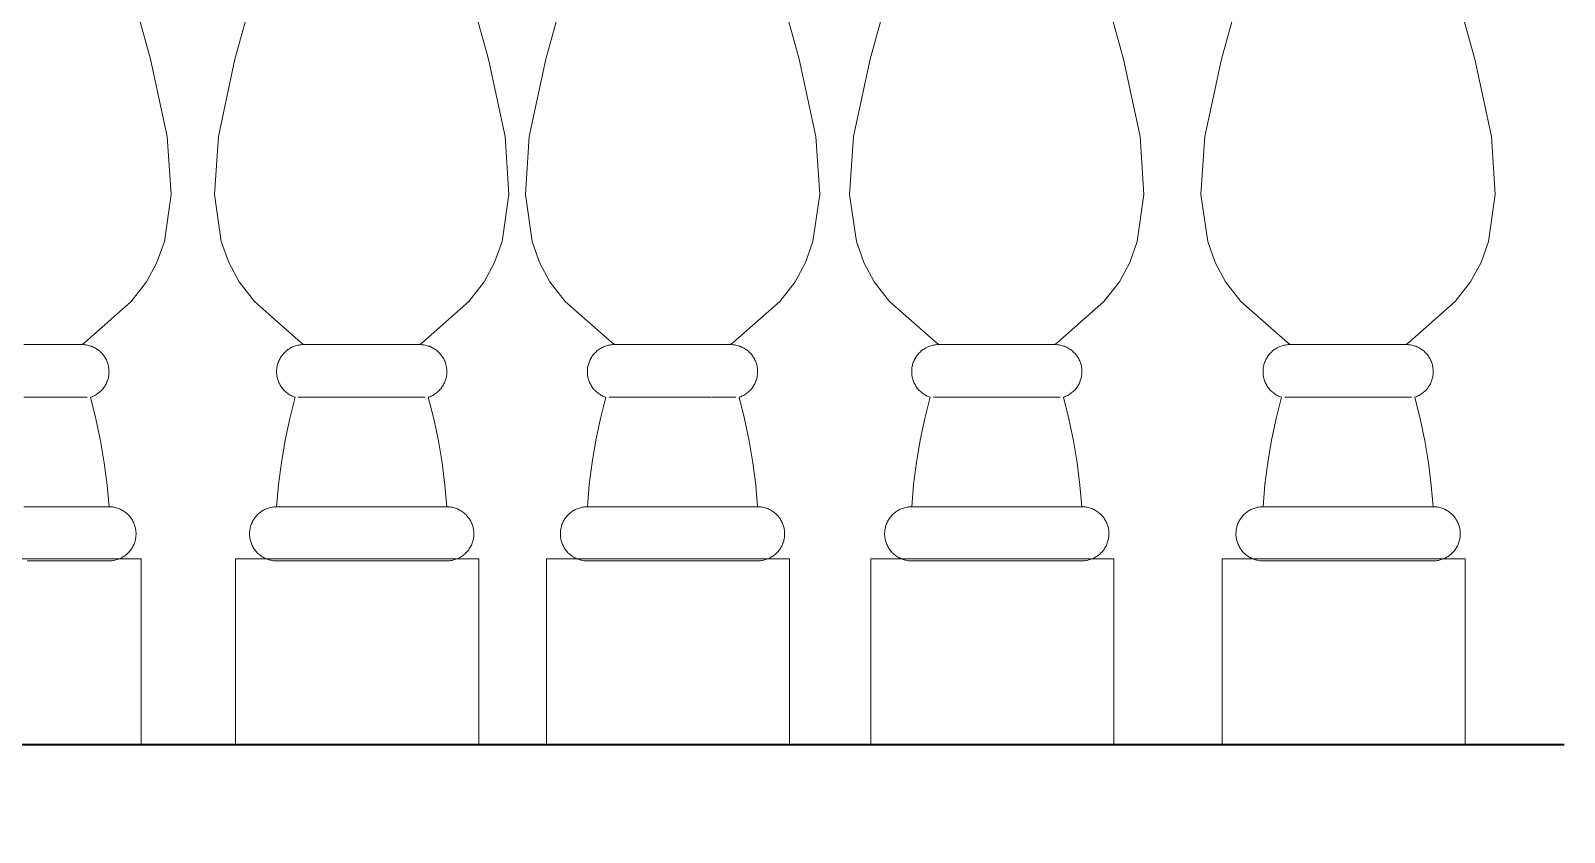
# Model space of a CAD drawing. Header units: inches. Extents: x 8351 to 42256, y 21052 to 33437.
# Drawn here: x 25494.26 to 25522.64, y 24290.6 to 24305.43 of the extents above; entities that cross this region are included whole.
import ezdxf

# ---------------------------------------------------------------- set-up
doc = ezdxf.new("R2010")
doc.units = ezdxf.units.IN
doc.header["$MEASUREMENT"] = 0
for name, color, linetype, lineweight in [('A-GENM', 13, 'Continuous', 9), ('A-WALL', 7, 'Continuous', 35), ('A-WALL-PATT', 111, 'Continuous', 13)]:
    doc.layers.add(name, color=color, linetype=linetype, lineweight=lineweight)

# ---------------------------------------------------------------- blocks, each defined once
blk = doc.blocks.new('Railing_post_7739_2__rfa HARRIS - post-V3-South')
at = {"layer": 'A-GENM'}
for p, q in [((-276.982, 13.402), (-278.004, 13.402)), ((-276.832, 12.427), (-278.004, 12.427)), ((-276.429, 10.402), (-278.004, 10.402)), ((-275.837, 9.439), (-280.337, 9.439)), ((-275.837, 9.439), (-275.837, 6))]:
    blk.add_line(p, q, dxfattribs=at)
at = {"layer": 'A-GENM', "flags": 128}
for points in [[(-276.929, 13.402), (-276.88, 13.441), (-276.021, 14.201), (-275.737, 14.566), (-275.545, 14.922), (-275.406, 15.309), (-275.281, 16.177), (-275.353, 17.249), (-275.66, 18.681), (-276.323, 21.077), (-276.721, 23.248), (-276.911, 25.565), (-276.929, 25.902)], [(-276.929, 13.402), (-276.93, 13.402), (-276.933, 13.402), (-276.937, 13.402), (-276.943, 13.402), (-276.951, 13.402), (-276.96, 13.402), (-276.971, 13.402), (-276.984, 13.402), (-276.998, 13.402), (-277.014, 13.402), (-277.032, 13.402), (-277.051, 13.402), (-277.071, 13.402), (-277.094, 13.402), (-277.117, 13.402), (-277.142, 13.402), (-277.169, 13.402), (-277.196, 13.402), (-277.225, 13.402), (-277.255, 13.402), (-277.287, 13.402), (-277.319, 13.402), (-277.353, 13.402), (-277.388, 13.402), (-277.424, 13.402), (-277.46, 13.402), (-277.498, 13.402), (-277.536, 13.402), (-277.575, 13.402), (-277.615, 13.402), (-277.655, 13.402), (-277.696, 13.402), (-277.738, 13.402), (-277.779, 13.402), (-277.822, 13.402), (-277.864, 13.402), (-277.907, 13.402)], [(-277.149, 13.402), (-277.124, 13.402), (-277.1, 13.402), (-277.077, 13.402), (-277.056, 13.402), (-277.037, 13.402), (-277.019, 13.402), (-277.002, 13.402), (-276.988, 13.402), (-276.975, 13.402), (-276.963, 13.402), (-276.953, 13.402), (-276.945, 13.402), (-276.939, 13.402), (-276.934, 13.402), (-276.931, 13.402), (-276.929, 13.402)], [(-276.929, 13.402), (-276.909, 13.401), (-276.889, 13.4), (-276.87, 13.398), (-276.85, 13.395), (-276.83, 13.392), (-276.811, 13.387), (-276.791, 13.382), (-276.772, 13.376), (-276.753, 13.37), (-276.735, 13.362), (-276.716, 13.354), (-276.699, 13.345), (-276.681, 13.336), (-276.664, 13.325), (-276.647, 13.314), (-276.631, 13.303), (-276.615, 13.291), (-276.6, 13.278), (-276.585, 13.264), (-276.571, 13.25), (-276.557, 13.236), (-276.544, 13.22), (-276.532, 13.205), (-276.52, 13.189), (-276.509, 13.172), (-276.498, 13.155), (-276.488, 13.137), (-276.479, 13.12), (-276.471, 13.101), (-276.463, 13.083), (-276.457, 13.064), (-276.45, 13.045), (-276.445, 13.026), (-276.44, 13.006), (-276.437, 12.987), (-276.434, 12.967), (-276.431, 12.947), (-276.43, 12.927), (-276.429, 12.907), (-276.43, 12.887), (-276.431, 12.867), (-276.432, 12.847), (-276.435, 12.827), (-276.438, 12.808), (-276.442, 12.788), (-276.447, 12.769), (-276.453, 12.75), (-276.46, 12.731), (-276.467, 12.712), (-276.475, 12.694), (-276.483, 12.676), (-276.493, 12.658), (-276.503, 12.641), (-276.514, 12.624), (-276.525, 12.608), (-276.537, 12.592), (-276.55, 12.576), (-276.563, 12.561), (-276.577, 12.547), (-276.592, 12.533), (-276.607, 12.52), (-276.622, 12.507), (-276.638, 12.495), (-276.655, 12.484), (-276.672, 12.473), (-276.689, 12.463), (-276.707, 12.454), (-276.725, 12.446), (-276.743, 12.438), (-276.762, 12.431), (-276.772, 12.427)], [(-276.772, 12.427), (-276.671, 12.026), (-276.586, 11.621), (-276.517, 11.213), (-276.465, 10.803), (-276.429, 10.402)], [(-276.429, 10.402), (-276.431, 10.402), (-276.434, 10.402), (-276.441, 10.402), (-276.45, 10.402), (-276.461, 10.402), (-276.475, 10.402), (-276.491, 10.402), (-276.509, 10.402), (-276.53, 10.402), (-276.554, 10.402), (-276.579, 10.402), (-276.607, 10.402), (-276.638, 10.402), (-276.67, 10.402), (-276.704, 10.402), (-276.741, 10.402), (-276.78, 10.402), (-276.82, 10.402), (-276.863, 10.402), (-276.907, 10.402), (-276.953, 10.402), (-277.001, 10.402), (-277.05, 10.402), (-277.101, 10.402), (-277.153, 10.402), (-277.207, 10.402), (-277.262, 10.402), (-277.318, 10.402), (-277.375, 10.402), (-277.434, 10.402), (-277.493, 10.402), (-277.553, 10.402), (-277.613, 10.402), (-277.675, 10.402), (-277.737, 10.402), (-277.799, 10.402), (-277.862, 10.402), (-277.924, 10.402)], [(-276.615, 10.402), (-276.587, 10.402), (-276.56, 10.402), (-276.536, 10.402), (-276.515, 10.402), (-276.496, 10.402), (-276.479, 10.402), (-276.464, 10.402), (-276.452, 10.402), (-276.443, 10.402), (-276.436, 10.402), (-276.431, 10.402), (-276.43, 10.402), (-276.429, 10.402)], [(-276.429, 10.402), (-276.409, 10.401), (-276.389, 10.4), (-276.37, 10.398), (-276.35, 10.395), (-276.33, 10.392), (-276.311, 10.387), (-276.291, 10.382), (-276.272, 10.376), (-276.253, 10.37), (-276.235, 10.362), (-276.216, 10.354), (-276.199, 10.345), (-276.181, 10.336), (-276.164, 10.325), (-276.147, 10.314), (-276.131, 10.303), (-276.115, 10.291), (-276.1, 10.278), (-276.085, 10.264), (-276.071, 10.25), (-276.057, 10.236), (-276.044, 10.22), (-276.032, 10.205), (-276.02, 10.189), (-276.009, 10.172), (-275.998, 10.155), (-275.988, 10.137), (-275.979, 10.12), (-275.971, 10.101), (-275.963, 10.083), (-275.957, 10.064), (-275.95, 10.045), (-275.945, 10.026), (-275.94, 10.006), (-275.937, 9.987), (-275.934, 9.967), (-275.931, 9.947), (-275.93, 9.927), (-275.929, 9.907), (-275.93, 9.887), (-275.931, 9.867), (-275.932, 9.847), (-275.935, 9.827), (-275.938, 9.808), (-275.942, 9.788), (-275.947, 9.769), (-275.953, 9.75), (-275.96, 9.731), (-275.967, 9.712), (-275.975, 9.694), (-275.983, 9.676), (-275.993, 9.658), (-276.003, 9.641), (-276.014, 9.624), (-276.025, 9.608), (-276.037, 9.592), (-276.05, 9.576), (-276.063, 9.561), (-276.077, 9.547), (-276.092, 9.533), (-276.107, 9.52), (-276.122, 9.507), (-276.138, 9.495), (-276.155, 9.484), (-276.172, 9.473), (-276.189, 9.463), (-276.207, 9.454), (-276.225, 9.446), (-276.243, 9.438), (-276.262, 9.431), (-276.281, 9.424), (-276.3, 9.419), (-276.32, 9.414), (-276.339, 9.41), (-276.359, 9.407), (-276.379, 9.404), (-276.399, 9.403), (-276.419, 9.402), (-276.429, 9.402)], [(-277.941, 9.402), (-277.878, 9.402), (-277.816, 9.402), (-277.753, 9.402), (-277.691, 9.402), (-277.63, 9.402), (-277.569, 9.402), (-277.509, 9.402), (-277.45, 9.402), (-277.391, 9.402), (-277.334, 9.402), (-277.277, 9.402), (-277.222, 9.402), (-277.168, 9.402), (-277.115, 9.402), (-277.064, 9.402), (-277.014, 9.402), (-276.966, 9.402), (-276.919, 9.402), (-276.875, 9.402), (-276.832, 9.402), (-276.79, 9.402), (-276.751, 9.402), (-276.714, 9.402), (-276.679, 9.402), (-276.646, 9.402), (-276.615, 9.402), (-276.587, 9.402), (-276.56, 9.402), (-276.536, 9.402), (-276.515, 9.402), (-276.496, 9.402), (-276.479, 9.402), (-276.464, 9.402), (-276.452, 9.402), (-276.443, 9.402), (-276.436, 9.402), (-276.431, 9.402), (-276.43, 9.402), (-276.429, 9.402)], [(-276.429, 9.402), (-276.431, 9.402), (-276.434, 9.402), (-276.441, 9.402), (-276.45, 9.402), (-276.461, 9.402), (-276.475, 9.402), (-276.491, 9.402)]]:
    blk.add_lwpolyline(points, dxfattribs=at)
blk = doc.blocks.new('Railing_post_7739_2__rfa HARRIS - post-341513-South')
at = {"layer": 'A-GENM'}
for p, q in [((-340.504, 13.402), (-341.527, 13.402)), ((-339.482, 13.402), (-340.504, 13.402)), ((-340.504, 12.427), (-341.677, 12.427)), ((-339.332, 12.427), (-340.504, 12.427)), ((-340.504, 10.402), (-342.079, 10.402)), ((-338.929, 10.402), (-340.504, 10.402)), ((-342.837, 6), (-342.837, 9.439)), ((-338.337, 9.439), (-342.837, 9.439)), ((-338.337, 9.439), (-338.337, 6))]:
    blk.add_line(p, q, dxfattribs=at)
at = {"layer": 'A-GENM', "flags": 128}
for points in [[(-341.579, 13.402), (-341.628, 13.441), (-342.488, 14.201), (-342.772, 14.566), (-342.964, 14.922), (-343.102, 15.309), (-343.227, 16.177), (-343.155, 17.249), (-342.849, 18.681), (-342.186, 21.077), (-341.788, 23.248), (-341.598, 25.565), (-341.579, 25.902)], [(-339.429, 13.402), (-339.38, 13.441), (-338.521, 14.201), (-338.237, 14.566), (-338.045, 14.922), (-337.906, 15.309), (-337.781, 16.177), (-337.853, 17.249), (-338.16, 18.681), (-338.823, 21.077), (-339.221, 23.248), (-339.411, 25.565), (-339.429, 25.902)], [(-341.737, 12.427), (-341.756, 12.434), (-341.774, 12.441), (-341.793, 12.45), (-341.811, 12.459), (-341.828, 12.468), (-341.845, 12.478), (-341.862, 12.489), (-341.878, 12.501), (-341.894, 12.513), (-341.909, 12.526), (-341.924, 12.54), (-341.938, 12.554), (-341.952, 12.568), (-341.965, 12.584), (-341.977, 12.599), (-341.989, 12.615), (-342, 12.632), (-342.011, 12.649), (-342.02, 12.667), (-342.029, 12.684), (-342.038, 12.703), (-342.045, 12.721), (-342.052, 12.74), (-342.058, 12.759), (-342.064, 12.778), (-342.068, 12.798), (-342.072, 12.817), (-342.075, 12.837), (-342.077, 12.857), (-342.079, 12.877), (-342.079, 12.897), (-342.079, 12.917), (-342.078, 12.937), (-342.076, 12.957), (-342.074, 12.977), (-342.07, 12.996), (-342.066, 13.016), (-342.061, 13.035), (-342.055, 13.054), (-342.049, 13.073), (-342.042, 13.092), (-342.034, 13.11), (-342.025, 13.128), (-342.016, 13.146), (-342.005, 13.163), (-341.995, 13.18), (-341.983, 13.196), (-341.971, 13.212), (-341.958, 13.228), (-341.945, 13.243), (-341.931, 13.257), (-341.917, 13.271), (-341.902, 13.284), (-341.886, 13.297), (-341.87, 13.309), (-341.854, 13.32), (-341.837, 13.33), (-341.819, 13.34), (-341.802, 13.35), (-341.783, 13.358), (-341.765, 13.366), (-341.746, 13.373), (-341.727, 13.379), (-341.708, 13.385), (-341.689, 13.39), (-341.669, 13.394), (-341.649, 13.397), (-341.63, 13.399), (-341.61, 13.401), (-341.59, 13.402), (-341.579, 13.402)], [(-340.504, 13.402), (-340.547, 13.402), (-340.59, 13.402), (-340.633, 13.402), (-340.676, 13.402), (-340.718, 13.402), (-340.76, 13.402), (-340.801, 13.402), (-340.842, 13.402), (-340.883, 13.402), (-340.923, 13.402), (-340.962, 13.402), (-341.001, 13.402), (-341.038, 13.402), (-341.075, 13.402), (-341.111, 13.402), (-341.146, 13.402), (-341.18, 13.402), (-341.213, 13.402), (-341.245, 13.402), (-341.275, 13.402), (-341.305, 13.402), (-341.333, 13.402), (-341.36, 13.402), (-341.385, 13.402), (-341.409, 13.402), (-341.431, 13.402), (-341.452, 13.402), (-341.472, 13.402), (-341.49, 13.402), (-341.506, 13.402), (-341.521, 13.402), (-341.534, 13.402), (-341.546, 13.402), (-341.555, 13.402), (-341.564, 13.402), (-341.57, 13.402), (-341.575, 13.402), (-341.578, 13.402), (-341.579, 13.402)], [(-341.579, 13.402), (-341.578, 13.402), (-341.576, 13.402), (-341.572, 13.402), (-341.566, 13.402), (-341.558, 13.402), (-341.548, 13.402), (-341.537, 13.402), (-341.525, 13.402), (-341.51, 13.402), (-341.494, 13.402), (-341.477, 13.402), (-341.458, 13.402), (-341.437, 13.402), (-341.415, 13.402), (-341.391, 13.402), (-341.367, 13.402)], [(-339.429, 13.402), (-339.43, 13.402), (-339.433, 13.402), (-339.437, 13.402), (-339.443, 13.402), (-339.451, 13.402), (-339.46, 13.402), (-339.471, 13.402), (-339.484, 13.402), (-339.498, 13.402), (-339.514, 13.402), (-339.532, 13.402), (-339.551, 13.402), (-339.571, 13.402), (-339.594, 13.402), (-339.617, 13.402), (-339.642, 13.402), (-339.669, 13.402), (-339.696, 13.402), (-339.725, 13.402), (-339.755, 13.402), (-339.787, 13.402), (-339.819, 13.402), (-339.853, 13.402), (-339.888, 13.402), (-339.924, 13.402), (-339.96, 13.402), (-339.998, 13.402), (-340.036, 13.402), (-340.075, 13.402), (-340.115, 13.402), (-340.155, 13.402), (-340.196, 13.402), (-340.238, 13.402), (-340.279, 13.402), (-340.322, 13.402), (-340.364, 13.402), (-340.407, 13.402), (-340.45, 13.402), (-340.493, 13.402), (-340.504, 13.402)], [(-339.649, 13.402), (-339.624, 13.402), (-339.6, 13.402), (-339.577, 13.402), (-339.556, 13.402), (-339.537, 13.402), (-339.519, 13.402), (-339.502, 13.402), (-339.488, 13.402), (-339.475, 13.402), (-339.463, 13.402), (-339.453, 13.402), (-339.445, 13.402), (-339.439, 13.402), (-339.434, 13.402), (-339.431, 13.402), (-339.429, 13.402)], [(-339.429, 13.402), (-339.409, 13.401), (-339.389, 13.4), (-339.37, 13.398), (-339.35, 13.395), (-339.33, 13.392), (-339.311, 13.387), (-339.291, 13.382), (-339.272, 13.376), (-339.253, 13.37), (-339.235, 13.362), (-339.216, 13.354), (-339.199, 13.345), (-339.181, 13.336), (-339.164, 13.325), (-339.147, 13.314), (-339.131, 13.303), (-339.115, 13.291), (-339.1, 13.278), (-339.085, 13.264), (-339.071, 13.25), (-339.057, 13.236), (-339.044, 13.22), (-339.032, 13.205), (-339.02, 13.189), (-339.009, 13.172), (-338.998, 13.155), (-338.988, 13.137), (-338.979, 13.12), (-338.971, 13.101), (-338.963, 13.083), (-338.957, 13.064), (-338.95, 13.045), (-338.945, 13.026), (-338.94, 13.006), (-338.937, 12.987), (-338.934, 12.967), (-338.931, 12.947), (-338.93, 12.927), (-338.929, 12.907), (-338.93, 12.887), (-338.931, 12.867), (-338.932, 12.847), (-338.935, 12.827), (-338.938, 12.808), (-338.942, 12.788), (-338.947, 12.769), (-338.953, 12.75), (-338.96, 12.731), (-338.967, 12.712), (-338.975, 12.694), (-338.983, 12.676), (-338.993, 12.658), (-339.003, 12.641), (-339.014, 12.624), (-339.025, 12.608), (-339.037, 12.592), (-339.05, 12.576), (-339.063, 12.561), (-339.077, 12.547), (-339.092, 12.533), (-339.107, 12.52), (-339.122, 12.507), (-339.138, 12.495), (-339.155, 12.484), (-339.172, 12.473), (-339.189, 12.463), (-339.207, 12.454), (-339.225, 12.446), (-339.243, 12.438), (-339.262, 12.431), (-339.272, 12.427)], [(-342.079, 10.402), (-342.043, 10.814), (-341.99, 11.224), (-341.921, 11.632), (-341.836, 12.037), (-341.737, 12.427)], [(-339.272, 12.427), (-339.171, 12.026), (-339.086, 11.621), (-339.017, 11.213), (-338.965, 10.803), (-338.929, 10.402)], [(-342.079, 9.402), (-342.099, 9.402), (-342.119, 9.403), (-342.139, 9.405), (-342.159, 9.408), (-342.179, 9.412), (-342.198, 9.416), (-342.217, 9.421), (-342.237, 9.427), (-342.255, 9.434), (-342.274, 9.441), (-342.292, 9.449), (-342.31, 9.458), (-342.328, 9.468), (-342.345, 9.478), (-342.362, 9.489), (-342.378, 9.501), (-342.394, 9.513), (-342.409, 9.526), (-342.424, 9.539), (-342.438, 9.553), (-342.452, 9.568), (-342.465, 9.583), (-342.477, 9.599), (-342.489, 9.615), (-342.5, 9.632), (-342.51, 9.649), (-342.52, 9.666), (-342.529, 9.684), (-342.538, 9.702), (-342.545, 9.721), (-342.552, 9.739), (-342.558, 9.758), (-342.564, 9.778), (-342.568, 9.797), (-342.572, 9.817), (-342.575, 9.837), (-342.577, 9.856), (-342.579, 9.876), (-342.579, 9.896), (-342.579, 9.916), (-342.578, 9.936), (-342.576, 9.956), (-342.574, 9.976), (-342.57, 9.996), (-342.566, 10.015), (-342.561, 10.035), (-342.556, 10.054), (-342.549, 10.073), (-342.542, 10.092), (-342.534, 10.11), (-342.525, 10.128), (-342.516, 10.146), (-342.506, 10.163), (-342.495, 10.18), (-342.483, 10.196), (-342.471, 10.212), (-342.459, 10.227), (-342.445, 10.242), (-342.431, 10.257), (-342.417, 10.271), (-342.402, 10.284), (-342.386, 10.296), (-342.37, 10.308), (-342.354, 10.32), (-342.337, 10.33), (-342.32, 10.34), (-342.302, 10.349), (-342.284, 10.358), (-342.265, 10.366), (-342.247, 10.373), (-342.228, 10.379), (-342.209, 10.385), (-342.189, 10.39), (-342.17, 10.394), (-342.15, 10.397), (-342.13, 10.399), (-342.11, 10.401), (-342.09, 10.402), (-342.079, 10.402)], [(-340.504, 10.402), (-340.567, 10.402), (-340.63, 10.402), (-340.693, 10.402), (-340.755, 10.402), (-340.817, 10.402), (-340.879, 10.402), (-340.94, 10.402), (-341, 10.402), (-341.059, 10.402), (-341.118, 10.402), (-341.175, 10.402), (-341.232, 10.402), (-341.287, 10.402), (-341.341, 10.402), (-341.394, 10.402), (-341.445, 10.402), (-341.495, 10.402), (-341.543, 10.402), (-341.589, 10.402), (-341.634, 10.402), (-341.677, 10.402), (-341.718, 10.402), (-341.757, 10.402), (-341.794, 10.402), (-341.83, 10.402), (-341.863, 10.402), (-341.893, 10.402), (-341.922, 10.402), (-341.948, 10.402), (-341.972, 10.402), (-341.994, 10.402), (-342.013, 10.402), (-342.03, 10.402), (-342.044, 10.402), (-342.056, 10.402), (-342.066, 10.402), (-342.073, 10.402), (-342.077, 10.402), (-342.079, 10.402), (-342.079, 10.402)], [(-342.079, 10.402), (-342.078, 10.402), (-342.074, 10.402), (-342.068, 10.402), (-342.059, 10.402), (-342.048, 10.402), (-342.034, 10.402), (-342.018, 10.402), (-341.999, 10.402), (-341.978, 10.402), (-341.955, 10.402), (-341.929, 10.402), (-341.901, 10.402), (-341.871, 10.402)], [(-338.929, 10.402), (-338.931, 10.402), (-338.934, 10.402), (-338.941, 10.402), (-338.95, 10.402), (-338.961, 10.402), (-338.975, 10.402), (-338.991, 10.402), (-339.009, 10.402), (-339.03, 10.402), (-339.054, 10.402), (-339.079, 10.402), (-339.107, 10.402), (-339.138, 10.402), (-339.17, 10.402), (-339.204, 10.402), (-339.241, 10.402), (-339.28, 10.402), (-339.32, 10.402), (-339.363, 10.402), (-339.407, 10.402), (-339.453, 10.402), (-339.501, 10.402), (-339.55, 10.402), (-339.601, 10.402), (-339.653, 10.402), (-339.707, 10.402), (-339.762, 10.402), (-339.818, 10.402), (-339.875, 10.402), (-339.934, 10.402), (-339.993, 10.402), (-340.053, 10.402), (-340.113, 10.402), (-340.175, 10.402), (-340.237, 10.402), (-340.299, 10.402), (-340.362, 10.402), (-340.424, 10.402), (-340.487, 10.402), (-340.504, 10.402)], [(-339.115, 10.402), (-339.087, 10.402), (-339.06, 10.402), (-339.036, 10.402), (-339.015, 10.402), (-338.996, 10.402), (-338.979, 10.402), (-338.964, 10.402), (-338.952, 10.402), (-338.943, 10.402), (-338.936, 10.402), (-338.931, 10.402), (-338.93, 10.402), (-338.929, 10.402)], [(-338.929, 10.402), (-338.909, 10.401), (-338.889, 10.4), (-338.87, 10.398), (-338.85, 10.395), (-338.83, 10.392), (-338.811, 10.387), (-338.791, 10.382), (-338.772, 10.376), (-338.753, 10.37), (-338.735, 10.362), (-338.716, 10.354), (-338.699, 10.345), (-338.681, 10.336), (-338.664, 10.325), (-338.647, 10.314), (-338.631, 10.303), (-338.615, 10.291), (-338.6, 10.278), (-338.585, 10.264), (-338.571, 10.25), (-338.557, 10.236), (-338.544, 10.22), (-338.532, 10.205), (-338.52, 10.189), (-338.509, 10.172), (-338.498, 10.155), (-338.488, 10.137), (-338.479, 10.12), (-338.471, 10.101), (-338.463, 10.083), (-338.457, 10.064), (-338.45, 10.045), (-338.445, 10.026), (-338.44, 10.006), (-338.437, 9.987), (-338.434, 9.967), (-338.431, 9.947), (-338.43, 9.927), (-338.429, 9.907), (-338.43, 9.887), (-338.431, 9.867), (-338.432, 9.847), (-338.435, 9.827), (-338.438, 9.808), (-338.442, 9.788), (-338.447, 9.769), (-338.453, 9.75), (-338.46, 9.731), (-338.467, 9.712), (-338.475, 9.694), (-338.483, 9.676), (-338.493, 9.658), (-338.503, 9.641), (-338.514, 9.624), (-338.525, 9.608), (-338.537, 9.592), (-338.55, 9.576), (-338.563, 9.561), (-338.577, 9.547), (-338.592, 9.533), (-338.607, 9.52), (-338.622, 9.507), (-338.638, 9.495), (-338.655, 9.484), (-338.672, 9.473), (-338.689, 9.463), (-338.707, 9.454), (-338.725, 9.446), (-338.743, 9.438), (-338.762, 9.431), (-338.781, 9.424), (-338.8, 9.419), (-338.82, 9.414), (-338.839, 9.41), (-338.859, 9.407), (-338.879, 9.404), (-338.899, 9.403), (-338.919, 9.402), (-338.929, 9.402)], [(-342.013, 9.402), (-342.03, 9.402), (-342.044, 9.402), (-342.056, 9.402), (-342.066, 9.402), (-342.073, 9.402), (-342.077, 9.402), (-342.079, 9.402), (-342.079, 9.402)], [(-342.079, 9.402), (-342.078, 9.402), (-342.074, 9.402), (-342.068, 9.402), (-342.059, 9.402), (-342.048, 9.402), (-342.034, 9.402), (-342.018, 9.402), (-341.999, 9.402), (-341.978, 9.402), (-341.955, 9.402), (-341.929, 9.402), (-341.901, 9.402), (-341.871, 9.402), (-341.839, 9.402), (-341.804, 9.402), (-341.768, 9.402), (-341.729, 9.402), (-341.688, 9.402), (-341.646, 9.402), (-341.602, 9.402), (-341.556, 9.402), (-341.508, 9.402), (-341.458, 9.402), (-341.408, 9.402), (-341.355, 9.402), (-341.302, 9.402), (-341.247, 9.402), (-341.19, 9.402), (-341.133, 9.402), (-341.075, 9.402), (-341.016, 9.402), (-340.956, 9.402), (-340.895, 9.402), (-340.834, 9.402), (-340.772, 9.402), (-340.71, 9.402), (-340.647, 9.402), (-340.584, 9.402), (-340.521, 9.402), (-340.504, 9.402)], [(-340.504, 9.402), (-340.441, 9.402), (-340.378, 9.402), (-340.316, 9.402), (-340.253, 9.402), (-340.191, 9.402), (-340.13, 9.402), (-340.069, 9.402), (-340.009, 9.402), (-339.95, 9.402), (-339.891, 9.402), (-339.834, 9.402), (-339.777, 9.402), (-339.722, 9.402), (-339.668, 9.402), (-339.615, 9.402), (-339.564, 9.402), (-339.514, 9.402), (-339.466, 9.402), (-339.419, 9.402), (-339.375, 9.402), (-339.332, 9.402), (-339.29, 9.402), (-339.251, 9.402), (-339.214, 9.402), (-339.179, 9.402), (-339.146, 9.402), (-339.115, 9.402), (-339.087, 9.402), (-339.06, 9.402), (-339.036, 9.402), (-339.015, 9.402), (-338.996, 9.402), (-338.979, 9.402), (-338.964, 9.402), (-338.952, 9.402), (-338.943, 9.402), (-338.936, 9.402), (-338.931, 9.402), (-338.93, 9.402), (-338.929, 9.402)], [(-338.929, 9.402), (-338.931, 9.402), (-338.934, 9.402), (-338.941, 9.402), (-338.95, 9.402), (-338.961, 9.402), (-338.975, 9.402), (-338.991, 9.402)]]:
    blk.add_lwpolyline(points, dxfattribs=at)
blk = doc.blocks.new('Railing_post_7739_2__rfa HARRIS - post-V4-South')
at = {"layer": 'A-GENM'}
for p, q in [((-266.004, 13.402), (-267.027, 13.402)), ((-264.982, 13.402), (-266.004, 13.402)), ((-266.004, 12.427), (-267.177, 12.427)), ((-265.294, 12.427), (-266.004, 12.427)), ((-264.832, 12.427), (-265.28, 12.427)), ((-266.004, 10.402), (-267.579, 10.402)), ((-264.429, 10.402), (-266.004, 10.402)), ((-268.337, 6), (-268.337, 9.439)), ((-263.837, 9.439), (-268.337, 9.439)), ((-263.837, 9.439), (-263.837, 6))]:
    blk.add_line(p, q, dxfattribs=at)
at = {"layer": 'A-GENM', "flags": 128}
for points in [[(-267.079, 13.402), (-267.128, 13.441), (-267.988, 14.201), (-268.272, 14.566), (-268.464, 14.922), (-268.602, 15.309), (-268.727, 16.177), (-268.655, 17.249), (-268.349, 18.681), (-267.686, 21.077), (-267.288, 23.248), (-267.098, 25.565), (-267.079, 25.902)], [(-264.929, 13.402), (-264.88, 13.441), (-264.021, 14.201), (-263.737, 14.566), (-263.545, 14.922), (-263.406, 15.309), (-263.281, 16.177), (-263.353, 17.249), (-263.66, 18.681), (-264.323, 21.077), (-264.721, 23.248), (-264.911, 25.565), (-264.929, 25.902)], [(-267.237, 12.427), (-267.256, 12.434), (-267.274, 12.441), (-267.293, 12.45), (-267.311, 12.459), (-267.328, 12.468), (-267.345, 12.478), (-267.362, 12.489), (-267.378, 12.501), (-267.394, 12.513), (-267.409, 12.526), (-267.424, 12.54), (-267.438, 12.554), (-267.452, 12.568), (-267.465, 12.584), (-267.477, 12.599), (-267.489, 12.615), (-267.5, 12.632), (-267.511, 12.649), (-267.52, 12.667), (-267.529, 12.684), (-267.538, 12.703), (-267.545, 12.721), (-267.552, 12.74), (-267.558, 12.759), (-267.564, 12.778), (-267.568, 12.798), (-267.572, 12.817), (-267.575, 12.837), (-267.577, 12.857), (-267.579, 12.877), (-267.579, 12.897), (-267.579, 12.917), (-267.578, 12.937), (-267.576, 12.957), (-267.574, 12.977), (-267.57, 12.996), (-267.566, 13.016), (-267.561, 13.035), (-267.555, 13.054), (-267.549, 13.073), (-267.542, 13.092), (-267.534, 13.11), (-267.525, 13.128), (-267.516, 13.146), (-267.505, 13.163), (-267.495, 13.18), (-267.483, 13.196), (-267.471, 13.212), (-267.458, 13.228), (-267.445, 13.243), (-267.431, 13.257), (-267.417, 13.271), (-267.402, 13.284), (-267.386, 13.297), (-267.37, 13.309), (-267.354, 13.32), (-267.337, 13.33), (-267.319, 13.34), (-267.302, 13.35), (-267.283, 13.358), (-267.265, 13.366), (-267.246, 13.373), (-267.227, 13.379), (-267.208, 13.385), (-267.189, 13.39), (-267.169, 13.394), (-267.149, 13.397), (-267.13, 13.399), (-267.11, 13.401), (-267.09, 13.402), (-267.079, 13.402)], [(-266.004, 13.402), (-266.047, 13.402), (-266.09, 13.402), (-266.133, 13.402), (-266.176, 13.402), (-266.218, 13.402), (-266.26, 13.402), (-266.301, 13.402), (-266.342, 13.402), (-266.383, 13.402), (-266.423, 13.402), (-266.462, 13.402), (-266.501, 13.402), (-266.538, 13.402), (-266.575, 13.402), (-266.611, 13.402), (-266.646, 13.402), (-266.68, 13.402), (-266.713, 13.402), (-266.745, 13.402), (-266.775, 13.402), (-266.805, 13.402), (-266.833, 13.402), (-266.86, 13.402), (-266.885, 13.402), (-266.909, 13.402), (-266.931, 13.402), (-266.952, 13.402), (-266.972, 13.402), (-266.99, 13.402), (-267.006, 13.402), (-267.021, 13.402), (-267.034, 13.402), (-267.046, 13.402), (-267.055, 13.402), (-267.064, 13.402), (-267.07, 13.402), (-267.075, 13.402), (-267.078, 13.402), (-267.079, 13.402)], [(-267.079, 13.402), (-267.078, 13.402), (-267.076, 13.402), (-267.072, 13.402), (-267.066, 13.402), (-267.058, 13.402), (-267.048, 13.402), (-267.037, 13.402), (-267.025, 13.402), (-267.01, 13.402), (-266.994, 13.402), (-266.977, 13.402), (-266.958, 13.402), (-266.937, 13.402), (-266.915, 13.402), (-266.891, 13.402), (-266.867, 13.402)], [(-264.929, 13.402), (-264.93, 13.402), (-264.933, 13.402), (-264.937, 13.402), (-264.943, 13.402), (-264.951, 13.402), (-264.96, 13.402), (-264.971, 13.402), (-264.984, 13.402), (-264.998, 13.402), (-265.014, 13.402), (-265.032, 13.402), (-265.051, 13.402), (-265.071, 13.402), (-265.094, 13.402), (-265.117, 13.402), (-265.142, 13.402), (-265.169, 13.402), (-265.196, 13.402), (-265.225, 13.402), (-265.255, 13.402), (-265.287, 13.402), (-265.319, 13.402), (-265.353, 13.402), (-265.388, 13.402), (-265.424, 13.402), (-265.46, 13.402), (-265.498, 13.402), (-265.536, 13.402), (-265.575, 13.402), (-265.615, 13.402), (-265.655, 13.402), (-265.696, 13.402), (-265.738, 13.402), (-265.779, 13.402), (-265.822, 13.402), (-265.864, 13.402), (-265.907, 13.402), (-265.95, 13.402), (-265.993, 13.402), (-266.004, 13.402)], [(-265.149, 13.402), (-265.124, 13.402), (-265.1, 13.402), (-265.077, 13.402), (-265.056, 13.402), (-265.037, 13.402), (-265.019, 13.402), (-265.002, 13.402), (-264.988, 13.402), (-264.975, 13.402), (-264.963, 13.402), (-264.953, 13.402), (-264.945, 13.402), (-264.939, 13.402), (-264.934, 13.402), (-264.931, 13.402), (-264.929, 13.402)], [(-264.929, 13.402), (-264.909, 13.401), (-264.889, 13.4), (-264.87, 13.398), (-264.85, 13.395), (-264.83, 13.392), (-264.811, 13.387), (-264.791, 13.382), (-264.772, 13.376), (-264.753, 13.37), (-264.735, 13.362), (-264.716, 13.354), (-264.699, 13.345), (-264.681, 13.336), (-264.664, 13.325), (-264.647, 13.314), (-264.631, 13.303), (-264.615, 13.291), (-264.6, 13.278), (-264.585, 13.264), (-264.571, 13.25), (-264.557, 13.236), (-264.544, 13.22), (-264.532, 13.205), (-264.52, 13.189), (-264.509, 13.172), (-264.498, 13.155), (-264.488, 13.137), (-264.479, 13.12), (-264.471, 13.101), (-264.463, 13.083), (-264.457, 13.064), (-264.45, 13.045), (-264.445, 13.026), (-264.44, 13.006), (-264.437, 12.987), (-264.434, 12.967), (-264.431, 12.947), (-264.43, 12.927), (-264.429, 12.907), (-264.43, 12.887), (-264.431, 12.867), (-264.432, 12.847), (-264.435, 12.827), (-264.438, 12.808), (-264.442, 12.788), (-264.447, 12.769), (-264.453, 12.75), (-264.46, 12.731), (-264.467, 12.712), (-264.475, 12.694), (-264.483, 12.676), (-264.493, 12.658), (-264.503, 12.641), (-264.514, 12.624), (-264.525, 12.608), (-264.537, 12.592), (-264.55, 12.576), (-264.563, 12.561), (-264.577, 12.547), (-264.592, 12.533), (-264.607, 12.52), (-264.622, 12.507), (-264.638, 12.495), (-264.655, 12.484), (-264.672, 12.473), (-264.689, 12.463), (-264.707, 12.454), (-264.725, 12.446), (-264.743, 12.438), (-264.762, 12.431), (-264.772, 12.427)], [(-267.579, 10.402), (-267.543, 10.814), (-267.49, 11.224), (-267.421, 11.632), (-267.336, 12.037), (-267.237, 12.427)], [(-264.772, 12.427), (-264.671, 12.026), (-264.586, 11.621), (-264.517, 11.213), (-264.465, 10.803), (-264.429, 10.402)], [(-267.579, 9.402), (-267.599, 9.402), (-267.619, 9.403), (-267.639, 9.405), (-267.659, 9.408), (-267.679, 9.412), (-267.698, 9.416), (-267.717, 9.421), (-267.737, 9.427), (-267.755, 9.434), (-267.774, 9.441), (-267.792, 9.449), (-267.81, 9.458), (-267.828, 9.468), (-267.845, 9.478), (-267.862, 9.489), (-267.878, 9.501), (-267.894, 9.513), (-267.909, 9.526), (-267.924, 9.539), (-267.938, 9.553), (-267.952, 9.568), (-267.965, 9.583), (-267.977, 9.599), (-267.989, 9.615), (-268, 9.632), (-268.01, 9.649), (-268.02, 9.666), (-268.029, 9.684), (-268.038, 9.702), (-268.045, 9.721), (-268.052, 9.739), (-268.058, 9.758), (-268.064, 9.778), (-268.068, 9.797), (-268.072, 9.817), (-268.075, 9.837), (-268.077, 9.856), (-268.079, 9.876), (-268.079, 9.896), (-268.079, 9.916), (-268.078, 9.936), (-268.076, 9.956), (-268.074, 9.976), (-268.07, 9.996), (-268.066, 10.015), (-268.061, 10.035), (-268.056, 10.054), (-268.049, 10.073), (-268.042, 10.092), (-268.034, 10.11), (-268.025, 10.128), (-268.016, 10.146), (-268.006, 10.163), (-267.995, 10.18), (-267.983, 10.196), (-267.971, 10.212), (-267.959, 10.227), (-267.945, 10.242), (-267.931, 10.257), (-267.917, 10.271), (-267.902, 10.284), (-267.886, 10.296), (-267.87, 10.308), (-267.854, 10.32), (-267.837, 10.33), (-267.82, 10.34), (-267.802, 10.349), (-267.784, 10.358), (-267.765, 10.366), (-267.747, 10.373), (-267.728, 10.379), (-267.709, 10.385), (-267.689, 10.39), (-267.67, 10.394), (-267.65, 10.397), (-267.63, 10.399), (-267.61, 10.401), (-267.59, 10.402), (-267.579, 10.402)], [(-266.004, 10.402), (-266.067, 10.402), (-266.13, 10.402), (-266.193, 10.402), (-266.255, 10.402), (-266.317, 10.402), (-266.379, 10.402), (-266.44, 10.402), (-266.5, 10.402), (-266.559, 10.402), (-266.618, 10.402), (-266.675, 10.402), (-266.732, 10.402), (-266.787, 10.402), (-266.841, 10.402), (-266.894, 10.402), (-266.945, 10.402), (-266.995, 10.402), (-267.043, 10.402), (-267.089, 10.402), (-267.134, 10.402), (-267.177, 10.402), (-267.218, 10.402), (-267.257, 10.402), (-267.294, 10.402), (-267.33, 10.402), (-267.363, 10.402), (-267.393, 10.402), (-267.422, 10.402), (-267.448, 10.402), (-267.472, 10.402), (-267.494, 10.402), (-267.513, 10.402), (-267.53, 10.402), (-267.544, 10.402), (-267.556, 10.402), (-267.566, 10.402), (-267.573, 10.402), (-267.577, 10.402), (-267.579, 10.402), (-267.579, 10.402)], [(-267.579, 10.402), (-267.578, 10.402), (-267.574, 10.402), (-267.568, 10.402), (-267.559, 10.402), (-267.548, 10.402), (-267.534, 10.402), (-267.518, 10.402), (-267.499, 10.402), (-267.478, 10.402), (-267.455, 10.402), (-267.429, 10.402), (-267.401, 10.402), (-267.371, 10.402)], [(-264.429, 10.402), (-264.431, 10.402), (-264.434, 10.402), (-264.441, 10.402), (-264.45, 10.402), (-264.461, 10.402), (-264.475, 10.402), (-264.491, 10.402), (-264.509, 10.402), (-264.53, 10.402), (-264.554, 10.402), (-264.579, 10.402), (-264.607, 10.402), (-264.638, 10.402), (-264.67, 10.402), (-264.704, 10.402), (-264.741, 10.402), (-264.78, 10.402), (-264.82, 10.402), (-264.863, 10.402), (-264.907, 10.402), (-264.953, 10.402), (-265.001, 10.402), (-265.05, 10.402), (-265.101, 10.402), (-265.153, 10.402), (-265.207, 10.402), (-265.262, 10.402), (-265.318, 10.402), (-265.375, 10.402), (-265.434, 10.402), (-265.493, 10.402), (-265.553, 10.402), (-265.613, 10.402), (-265.675, 10.402), (-265.737, 10.402), (-265.799, 10.402), (-265.862, 10.402), (-265.924, 10.402), (-265.987, 10.402), (-266.004, 10.402)], [(-264.615, 10.402), (-264.587, 10.402), (-264.56, 10.402), (-264.536, 10.402), (-264.515, 10.402), (-264.496, 10.402), (-264.479, 10.402), (-264.464, 10.402), (-264.452, 10.402), (-264.443, 10.402), (-264.436, 10.402), (-264.431, 10.402), (-264.43, 10.402), (-264.429, 10.402)], [(-264.429, 10.402), (-264.409, 10.401), (-264.389, 10.4), (-264.37, 10.398), (-264.35, 10.395), (-264.33, 10.392), (-264.311, 10.387), (-264.291, 10.382), (-264.272, 10.376), (-264.253, 10.37), (-264.235, 10.362), (-264.216, 10.354), (-264.199, 10.345), (-264.181, 10.336), (-264.164, 10.325), (-264.147, 10.314), (-264.131, 10.303), (-264.115, 10.291), (-264.1, 10.278), (-264.085, 10.264), (-264.071, 10.25), (-264.057, 10.236), (-264.044, 10.22), (-264.032, 10.205), (-264.02, 10.189), (-264.009, 10.172), (-263.998, 10.155), (-263.988, 10.137), (-263.979, 10.12), (-263.971, 10.101), (-263.963, 10.083), (-263.957, 10.064), (-263.95, 10.045), (-263.945, 10.026), (-263.94, 10.006), (-263.937, 9.987), (-263.934, 9.967), (-263.931, 9.947), (-263.93, 9.927), (-263.929, 9.907), (-263.93, 9.887), (-263.931, 9.867), (-263.932, 9.847), (-263.935, 9.827), (-263.938, 9.808), (-263.942, 9.788), (-263.947, 9.769), (-263.953, 9.75), (-263.96, 9.731), (-263.967, 9.712), (-263.975, 9.694), (-263.983, 9.676), (-263.993, 9.658), (-264.003, 9.641), (-264.014, 9.624), (-264.025, 9.608), (-264.037, 9.592), (-264.05, 9.576), (-264.063, 9.561), (-264.077, 9.547), (-264.092, 9.533), (-264.107, 9.52), (-264.122, 9.507), (-264.138, 9.495), (-264.155, 9.484), (-264.172, 9.473), (-264.189, 9.463), (-264.207, 9.454), (-264.225, 9.446), (-264.243, 9.438), (-264.262, 9.431), (-264.281, 9.424), (-264.3, 9.419), (-264.32, 9.414), (-264.339, 9.41), (-264.359, 9.407), (-264.379, 9.404), (-264.399, 9.403), (-264.419, 9.402), (-264.429, 9.402)], [(-267.513, 9.402), (-267.53, 9.402), (-267.544, 9.402), (-267.556, 9.402), (-267.566, 9.402), (-267.573, 9.402), (-267.577, 9.402), (-267.579, 9.402), (-267.579, 9.402)], [(-267.579, 9.402), (-267.578, 9.402), (-267.574, 9.402), (-267.568, 9.402), (-267.559, 9.402), (-267.548, 9.402), (-267.534, 9.402), (-267.518, 9.402), (-267.499, 9.402), (-267.478, 9.402), (-267.455, 9.402), (-267.429, 9.402), (-267.401, 9.402), (-267.371, 9.402), (-267.339, 9.402), (-267.304, 9.402), (-267.268, 9.402), (-267.229, 9.402), (-267.188, 9.402), (-267.146, 9.402), (-267.102, 9.402), (-267.056, 9.402), (-267.008, 9.402), (-266.958, 9.402), (-266.908, 9.402), (-266.855, 9.402), (-266.802, 9.402), (-266.747, 9.402), (-266.69, 9.402), (-266.633, 9.402), (-266.575, 9.402), (-266.516, 9.402), (-266.456, 9.402), (-266.395, 9.402), (-266.334, 9.402), (-266.272, 9.402), (-266.21, 9.402), (-266.147, 9.402), (-266.084, 9.402), (-266.021, 9.402), (-266.004, 9.402)], [(-266.004, 9.402), (-265.941, 9.402), (-265.878, 9.402), (-265.816, 9.402), (-265.753, 9.402), (-265.691, 9.402), (-265.63, 9.402), (-265.569, 9.402), (-265.509, 9.402), (-265.45, 9.402), (-265.391, 9.402), (-265.334, 9.402), (-265.277, 9.402), (-265.222, 9.402), (-265.168, 9.402), (-265.115, 9.402), (-265.064, 9.402), (-265.014, 9.402), (-264.966, 9.402), (-264.919, 9.402), (-264.875, 9.402), (-264.832, 9.402), (-264.79, 9.402), (-264.751, 9.402), (-264.714, 9.402), (-264.679, 9.402), (-264.646, 9.402), (-264.615, 9.402), (-264.587, 9.402), (-264.56, 9.402), (-264.536, 9.402), (-264.515, 9.402), (-264.496, 9.402), (-264.479, 9.402), (-264.464, 9.402), (-264.452, 9.402), (-264.443, 9.402), (-264.436, 9.402), (-264.431, 9.402), (-264.43, 9.402), (-264.429, 9.402)], [(-264.429, 9.402), (-264.431, 9.402), (-264.434, 9.402), (-264.441, 9.402), (-264.45, 9.402), (-264.461, 9.402), (-264.475, 9.402), (-264.491, 9.402)]]:
    blk.add_lwpolyline(points, dxfattribs=at)

msp = doc.modelspace()

# ---------------------------------------------------------------- hatches: boundary and pattern name
at = {"layer": 'A-WALL-PATT', "lineweight": 9}
h = msp.add_hatch(dxfattribs=at)
h.set_pattern_fill('FP_3', color=256, style=0, pattern_type=2)
h.set_pattern_definition([(0, (25426.6373, 24286.217), (0, 3), [])])
h.paths.add_polyline_path([(25486.584, 24286.217), (25522.637, 24286.217), (25522.604, 24292.217), (25426.637, 24292.217), (25426.637, 24286.217), (25450.564, 24286.217)], flags=0)

# ---------------------------------------------------------------- linework, layer by layer
at = {"layer": 'A-WALL'}
msp.add_line((25522.637, 24292.217), (25426.637, 24292.217), dxfattribs=at)

# ---------------------------------------------------------------- block references
at = {"layer": 'A-GENM'}
for name, p in [('Railing_post_7739_2__rfa HARRIS - post-V3-South', (25772.141, 24286.217)), ('Railing_post_7739_2__rfa HARRIS - post-341513-South', (25840.891, 24286.217)), ('Railing_post_7739_2__rfa HARRIS - post-V4-South', (25772.141, 24286.217)), ('Railing_post_7739_2__rfa HARRIS - post-341513-South', (25852.641, 24286.217)), ('Railing_post_7739_2__rfa HARRIS - post-341513-South', (25859.141, 24286.217))]:
    msp.add_blockref(name, p, dxfattribs=at)

doc.saveas('drawing.dxf')
